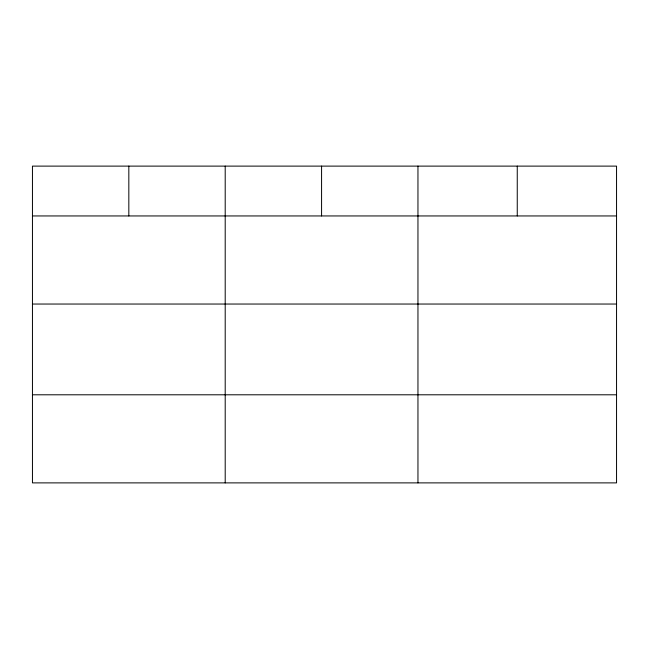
<?xml version="1.0" encoding="UTF-8"?>
<svg xmlns="http://www.w3.org/2000/svg" width="649" height="649" viewBox="0 0 649 649"><rect width="100%" height="100%" fill="white"/><g stroke="black" fill="none" stroke-linecap="round" stroke-linejoin="round"><path stroke-width="0.97" d="M616.55 304.04L616.55 166.112L32.45 166.112L32.45 482.888L616.55 482.888L616.55 304.04L32.45 304.04M32.45 215.947L616.55 215.947M32.45 394.795L616.55 394.795M517.253 166.112L517.253 215.947M417.956 166.112L417.956 482.888M321.579 166.112L321.579 215.947M225.203 166.112L225.203 482.888M128.827 166.112L128.827 215.947"/></g></svg>
